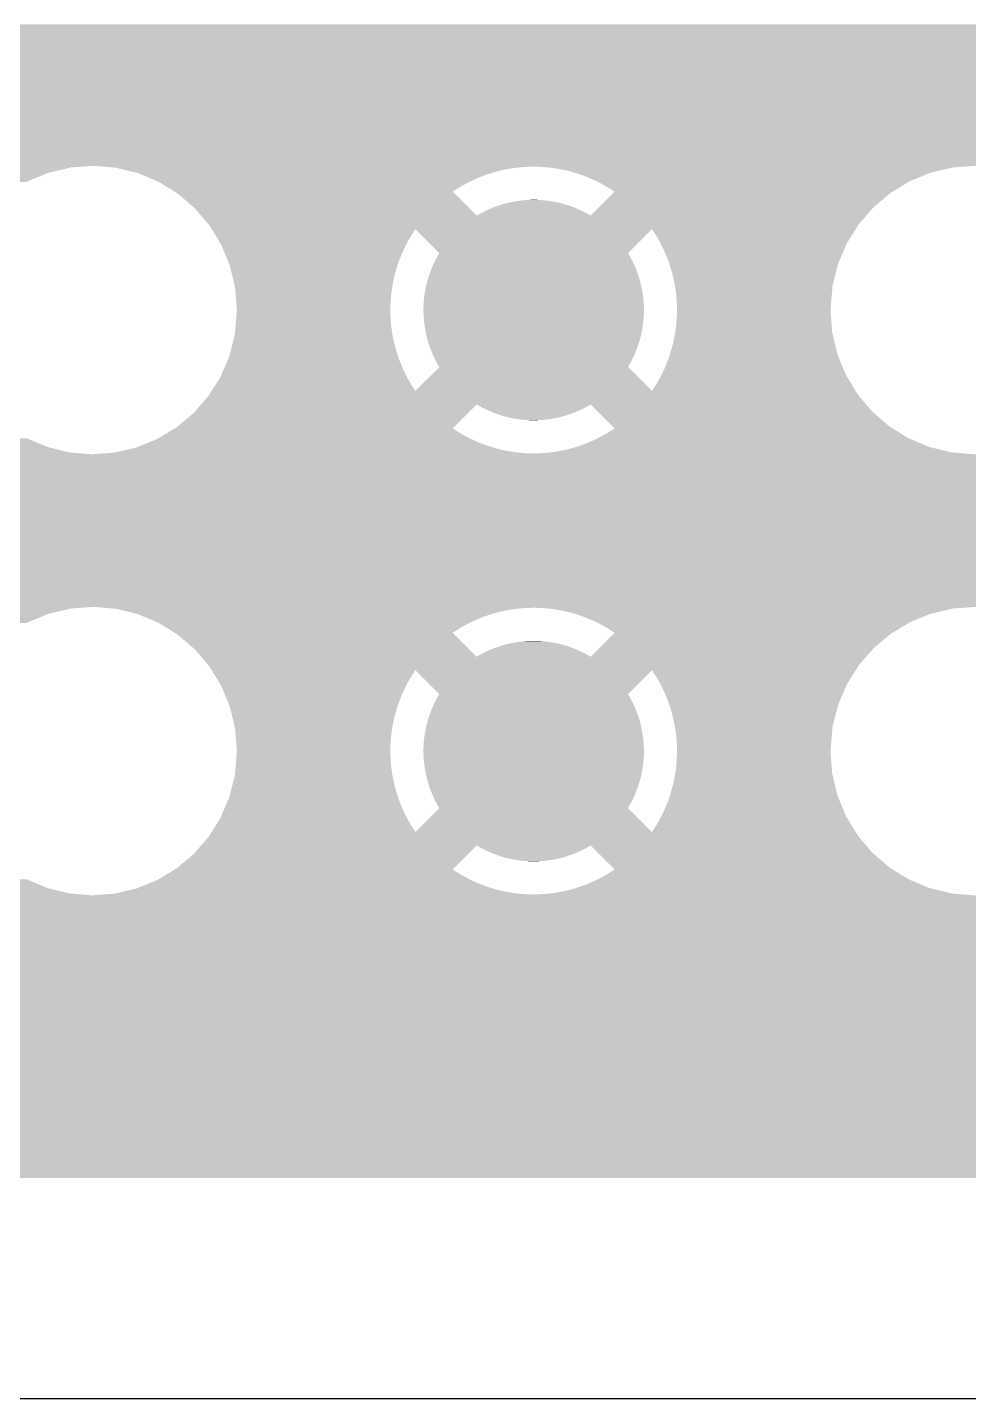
# Model space of a CAD drawing. Extents: x 295 to 953, y 10 to 290.
# Drawn here: x 709.39 to 723.48, y 71 to 91.53 of the extents above; entities that cross this region are included whole.
import ezdxf

# ---------------------------------------------------------------- set-up
doc = ezdxf.new("R2010")
doc.units = 0
doc.header["$LTSCALE"] = 5
doc.header["$MEASUREMENT"] = 0
doc.layers.add('GND1', color=7, linetype='CONTINUOUS')

msp = doc.modelspace()

# ---------------------------------------------------------------- linework, layer by layer
at = {"layer": 'GND1'}
msp.add_line((529.277, 71), (763.276, 71), dxfattribs=at)
for points in [[(524.78, 91.485), (524.78, 91.575), (756.065, 91.485), (756.076, 91.575)], [(524.78, 91.395), (524.78, 91.485), (756.059, 91.395), (756.065, 91.485)], [(524.78, 91.304), (524.78, 91.395), (756.059, 91.304), (756.059, 91.395)], [(524.78, 91.214), (524.78, 91.304), (756.063, 91.214), (756.059, 91.304)], [(524.78, 91.123), (524.78, 91.214), (756.073, 91.123), (756.063, 91.214)], [(524.78, 91.034), (524.78, 91.123), (756.089, 91.034), (756.073, 91.123)], [(524.78, 90.945), (524.78, 91.034), (756.109, 90.945), (756.089, 91.034)], [(524.78, 90.858), (524.78, 90.945), (756.135, 90.858), (756.109, 90.945)], [(524.78, 90.773), (524.78, 90.858), (756.165, 90.773), (756.135, 90.858)], [(524.78, 90.689), (524.78, 90.773), (756.201, 90.689), (756.165, 90.773)], [(524.78, 90.608), (524.78, 90.689), (756.241, 90.608), (756.201, 90.689)], [(524.78, 90.529), (524.78, 90.608), (756.286, 90.529), (756.241, 90.608)], [(524.78, 90.453), (524.78, 90.529), (756.335, 90.453), (756.286, 90.529)], [(524.78, 90.438), (524.78, 90.453), (756.346, 90.438), (756.335, 90.453)], [(524.78, 90.35), (524.78, 90.438), (759.974, 90.35), (759.974, 90.438)], [(524.78, 90.198), (524.78, 90.35), (756.843, 90.198), (756.996, 90.35)], [(641.571, 90.169), (641.235, 90.198), (756.815, 90.169), (756.843, 90.198)], [(641.899, 90.089), (641.571, 90.169), (756.734, 90.089), (756.815, 90.169)], [(641.945, 90.069), (641.899, 90.089), (756.715, 90.069), (756.734, 90.089)], [(642.065, 90.019), (641.945, 90.069), (756.79, 90.019), (756.715, 90.069)], [(642.174, 89.973), (642.065, 90.019), (756.868, 89.973), (756.79, 90.019)], [(642.21, 89.958), (642.174, 89.973), (756.898, 89.958), (756.868, 89.973)], [(642.252, 89.932), (642.21, 89.958), (756.949, 89.932), (756.898, 89.958)], [(642.311, 89.895), (642.252, 89.932), (757.032, 89.895), (756.949, 89.932)], [(642.362, 89.864), (642.311, 89.895), (757.117, 89.864), (757.032, 89.895)], [(642.405, 89.837), (642.362, 89.864), (757.204, 89.837), (757.117, 89.864)], [(642.44, 89.816), (642.405, 89.837), (757.292, 89.816), (757.204, 89.837)], [(642.466, 89.8), (642.44, 89.816), (757.382, 89.8), (757.292, 89.816)], [(642.484, 89.789), (642.466, 89.8), (757.472, 89.789), (757.382, 89.8)], [(642.494, 89.783), (642.484, 89.789), (757.562, 89.783), (757.472, 89.789)], [(642.495, 89.782), (642.494, 89.783), (757.653, 89.782), (757.562, 89.783)], [(642.497, 89.781), (642.495, 89.782), (759.974, 89.781), (759.974, 89.782)], [(642.711, 89.596), (642.497, 89.781), (759.974, 89.596), (759.974, 89.781)], [(679.339, 89.59), (679.249, 89.596), (759.974, 89.59), (759.974, 89.596)], [(679.429, 89.579), (679.339, 89.59), (759.974, 89.579), (759.974, 89.59)], [(679.519, 89.563), (679.429, 89.579), (759.974, 89.563), (759.974, 89.579)], [(679.607, 89.541), (679.519, 89.563), (759.974, 89.541), (759.974, 89.563)], [(679.694, 89.515), (679.607, 89.541), (759.974, 89.515), (759.974, 89.541)], [(679.779, 89.483), (679.694, 89.515), (759.974, 89.483), (759.974, 89.515)], [(679.836, 89.458), (679.779, 89.483), (759.974, 89.458), (759.974, 89.483)], [(704.061, 89.434), (703.775, 89.458), (710.042, 89.434), (710.379, 89.458)], [(704.111, 89.43), (704.061, 89.434), (710.024, 89.43), (710.042, 89.434)], [(704.405, 89.357), (704.111, 89.43), (709.713, 89.357), (710.024, 89.43)], [(704.439, 89.349), (704.405, 89.357), (709.693, 89.349), (709.713, 89.357)], [(704.721, 89.231), (704.439, 89.349), (709.4, 89.231), (709.693, 89.349)], [(710.534, 89.445), (710.379, 89.458), (723.404, 89.445), (723.587, 89.458)], [(710.56, 89.443), (710.534, 89.445), (716.872, 89.443), (716.978, 89.445)], [(710.648, 89.435), (710.56, 89.443), (716.766, 89.435), (716.872, 89.443)], [(710.715, 89.43), (710.648, 89.435), (716.719, 89.43), (716.766, 89.435)], [(710.744, 89.423), (710.715, 89.43), (716.66, 89.423), (716.719, 89.43)], [(710.817, 89.405), (710.744, 89.423), (716.555, 89.405), (716.66, 89.423)], [(710.911, 89.382), (710.817, 89.405), (716.451, 89.382), (716.555, 89.405)], [(711.026, 89.353), (710.911, 89.382), (716.349, 89.353), (716.451, 89.382)], [(711.043, 89.349), (711.026, 89.353), (716.336, 89.349), (716.349, 89.353)], [(711.112, 89.32), (711.043, 89.349), (716.247, 89.32), (716.336, 89.349)], [(711.203, 89.282), (711.112, 89.32), (716.148, 89.282), (716.247, 89.32)], [(717.085, 89.442), (716.978, 89.445), (723.361, 89.442), (723.404, 89.445)], [(717.186, 89.434), (717.085, 89.442), (723.25, 89.434), (723.361, 89.442)], [(717.191, 89.433), (717.186, 89.434), (723.248, 89.433), (723.25, 89.434)], [(717.297, 89.42), (717.191, 89.433), (723.19, 89.42), (723.248, 89.433)], [(717.401, 89.401), (717.297, 89.42), (723.109, 89.401), (723.19, 89.42)], [(717.505, 89.377), (717.401, 89.401), (723.005, 89.377), (723.109, 89.401)], [(717.574, 89.357), (717.505, 89.377), (722.921, 89.357), (723.005, 89.377)], [(717.608, 89.348), (717.574, 89.357), (722.898, 89.348), (722.921, 89.357)], [(717.708, 89.314), (717.608, 89.348), (722.813, 89.314), (722.898, 89.348)], [(717.807, 89.274), (717.708, 89.314), (722.716, 89.274), (722.813, 89.314)], [(704.75, 89.218), (704.721, 89.231), (709.38, 89.218), (709.4, 89.231)], [(711.306, 89.239), (711.203, 89.282), (716.051, 89.239), (716.148, 89.282)], [(711.354, 89.218), (711.306, 89.239), (716.011, 89.218), (716.051, 89.239)], [(711.399, 89.191), (711.354, 89.218), (715.956, 89.191), (716.011, 89.218)], [(711.484, 89.138), (711.399, 89.191), (715.863, 89.138), (715.956, 89.191)], [(711.577, 89.081), (711.484, 89.138), (715.773, 89.081), (715.863, 89.138)], [(717.904, 89.231), (717.807, 89.274), (722.608, 89.231), (722.716, 89.274)], [(717.904, 89.23), (717.904, 89.231), (722.608, 89.23), (722.608, 89.231)], [(717.999, 89.182), (717.904, 89.23), (722.527, 89.182), (722.608, 89.23)], [(718.091, 89.128), (717.999, 89.182), (722.438, 89.128), (722.527, 89.182)], [(718.18, 89.07), (718.091, 89.128), (722.342, 89.07), (722.438, 89.128)], [(711.593, 89.07), (711.577, 89.081), (715.758, 89.07), (715.773, 89.081)], [(711.641, 89.041), (711.593, 89.07), (715.787, 89.041), (715.758, 89.07)], [(711.897, 88.821), (711.641, 89.041), (716.007, 88.821), (715.787, 89.041)], [(716.546, 88.894), (716.562, 88.899), (717.394, 88.894), (717.374, 88.899)], [(716.562, 88.899), (716.637, 88.916), (717.374, 88.899), (717.303, 88.916)], [(716.637, 88.916), (716.653, 88.919), (717.303, 88.916), (717.282, 88.919)], [(716.653, 88.919), (716.73, 88.932), (717.282, 88.919), (717.211, 88.932)], [(716.73, 88.932), (716.746, 88.934), (717.211, 88.932), (717.189, 88.934)], [(716.746, 88.934), (716.824, 88.943), (717.189, 88.934), (717.118, 88.943)], [(716.824, 88.943), (716.838, 88.944), (717.118, 88.943), (717.093, 88.944)], [(716.838, 88.944), (716.921, 88.949), (717.093, 88.944), (717.025, 88.949)], [(716.921, 88.949), (716.932, 88.949), (717.025, 88.949), (716.932, 88.949)], [(717.95, 88.84), (718.167, 89.057), (722.061, 88.84), (722.319, 89.057)], [(718.167, 89.057), (718.18, 89.07), (722.319, 89.057), (722.342, 89.07)], [(711.989, 88.712), (711.897, 88.821), (716.116, 88.712), (716.007, 88.821)], [(712.097, 88.585), (711.989, 88.712), (721.839, 88.585), (721.949, 88.712)], [(716.116, 88.712), (716.132, 88.722), (717.822, 88.712), (717.806, 88.722)], [(716.132, 88.722), (716.198, 88.758), (717.806, 88.722), (717.741, 88.758)], [(716.198, 88.758), (716.214, 88.767), (717.741, 88.758), (717.724, 88.767)], [(716.214, 88.767), (716.282, 88.799), (717.724, 88.767), (717.657, 88.799)], [(716.282, 88.799), (716.298, 88.807), (717.657, 88.799), (717.639, 88.807)], [(716.298, 88.807), (716.368, 88.836), (717.639, 88.807), (717.571, 88.836)], [(716.368, 88.836), (716.384, 88.843), (717.571, 88.836), (717.553, 88.843)], [(716.384, 88.843), (716.456, 88.868), (717.553, 88.843), (717.483, 88.868)], [(716.456, 88.868), (716.473, 88.873), (717.483, 88.868), (717.464, 88.873)], [(716.473, 88.873), (716.546, 88.894), (717.464, 88.873), (717.394, 88.894)], [(717.822, 88.712), (717.95, 88.84), (721.949, 88.712), (722.061, 88.84)], [(712.115, 88.564), (712.097, 88.585), (721.825, 88.564), (721.839, 88.585)], [(712.148, 88.51), (712.115, 88.564), (721.792, 88.51), (721.825, 88.564)], [(712.203, 88.421), (712.148, 88.51), (715.14, 88.421), (715.197, 88.51)], [(715.556, 88.152), (715.197, 88.51), (718.383, 88.152), (718.741, 88.51)], [(718.804, 88.413), (718.741, 88.51), (721.731, 88.413), (721.792, 88.51)], [(712.259, 88.329), (712.203, 88.421), (715.086, 88.329), (715.14, 88.421)], [(712.291, 88.275), (712.259, 88.329), (715.059, 88.275), (715.086, 88.329)], [(718.857, 88.32), (718.804, 88.413), (721.673, 88.32), (721.731, 88.413)], [(718.867, 88.3), (718.857, 88.32), (721.66, 88.3), (721.673, 88.32)], [(718.905, 88.226), (718.867, 88.3), (721.628, 88.226), (721.66, 88.3)], [(712.308, 88.234), (712.291, 88.275), (715.037, 88.234), (715.059, 88.275)], [(712.348, 88.137), (712.308, 88.234), (714.993, 88.137), (715.037, 88.234)], [(712.389, 88.038), (712.348, 88.137), (714.954, 88.038), (714.993, 88.137)], [(715.51, 88.07), (715.528, 88.103), (718.428, 88.07), (718.411, 88.103)], [(715.528, 88.103), (715.556, 88.152), (718.411, 88.103), (718.383, 88.152)], [(718.949, 88.128), (718.905, 88.226), (721.586, 88.128), (721.628, 88.226)], [(718.987, 88.029), (718.949, 88.128), (721.544, 88.029), (721.586, 88.128)], [(712.42, 87.963), (712.389, 88.038), (714.929, 87.963), (714.954, 88.038)], [(712.426, 87.937), (712.42, 87.963), (714.92, 87.937), (714.929, 87.963)], [(712.451, 87.835), (712.426, 87.937), (714.891, 87.835), (714.92, 87.937)], [(715.413, 87.848), (715.432, 87.901), (718.526, 87.848), (718.506, 87.901)], [(715.432, 87.901), (715.447, 87.936), (718.506, 87.901), (718.492, 87.936)], [(715.447, 87.936), (715.468, 87.987), (718.492, 87.936), (718.469, 87.987)], [(715.468, 87.987), (715.485, 88.021), (718.469, 87.987), (718.454, 88.021)], [(715.485, 88.021), (715.51, 88.07), (718.454, 88.021), (718.428, 88.07)], [(719.001, 87.989), (718.987, 88.029), (721.527, 87.989), (721.544, 88.029)], [(719.021, 87.928), (719.001, 87.989), (721.512, 87.928), (721.527, 87.989)], [(719.05, 87.826), (719.021, 87.928), (721.486, 87.826), (721.512, 87.928)], [(712.475, 87.731), (712.451, 87.835), (714.867, 87.731), (714.891, 87.835)], [(712.498, 87.635), (712.475, 87.731), (714.85, 87.635), (714.867, 87.731)], [(715.352, 87.632), (715.361, 87.669), (718.585, 87.632), (718.578, 87.669)], [(715.361, 87.669), (715.374, 87.723), (718.578, 87.669), (718.564, 87.723)], [(715.374, 87.723), (715.384, 87.759), (718.564, 87.723), (718.555, 87.759)], [(715.384, 87.759), (715.4, 87.813), (718.555, 87.759), (718.537, 87.813)], [(715.4, 87.813), (715.413, 87.848), (718.537, 87.813), (718.526, 87.848)], [(719.073, 87.722), (719.05, 87.826), (721.46, 87.722), (721.486, 87.826)], [(719.084, 87.662), (719.073, 87.722), (721.444, 87.662), (721.46, 87.722)], [(712.499, 87.626), (712.498, 87.635), (714.848, 87.626), (714.85, 87.635)], [(712.507, 87.521), (712.499, 87.626), (714.834, 87.521), (714.848, 87.626)], [(712.516, 87.414), (712.507, 87.521), (714.826, 87.414), (714.834, 87.521)], [(715.325, 87.448), (715.329, 87.485), (718.613, 87.448), (718.61, 87.485)], [(715.329, 87.485), (715.336, 87.541), (718.61, 87.485), (718.602, 87.541)], [(715.336, 87.541), (715.343, 87.578), (718.602, 87.541), (718.596, 87.578)], [(715.343, 87.578), (715.352, 87.632), (718.596, 87.578), (718.585, 87.632)], [(719.092, 87.617), (719.084, 87.662), (721.441, 87.617), (721.444, 87.662)], [(719.105, 87.511), (719.092, 87.617), (721.432, 87.511), (721.441, 87.617)], [(719.113, 87.405), (719.105, 87.511), (721.423, 87.405), (721.432, 87.511)], [(712.525, 87.299), (712.516, 87.414), (714.823, 87.299), (714.826, 87.414)], [(712.516, 87.192), (712.525, 87.299), (714.826, 87.192), (714.823, 87.299)], [(715.318, 87.299), (715.319, 87.355), (718.62, 87.299), (718.619, 87.355)], [(715.32, 87.243), (715.318, 87.299), (718.619, 87.243), (718.62, 87.299)], [(715.319, 87.355), (715.321, 87.392), (718.619, 87.355), (718.618, 87.392)], [(715.321, 87.392), (715.325, 87.448), (718.618, 87.392), (718.613, 87.448)], [(719.112, 87.183), (719.115, 87.299), (721.423, 87.183), (721.414, 87.299)], [(719.115, 87.299), (719.113, 87.405), (721.414, 87.299), (721.423, 87.405)], [(712.498, 86.98), (712.507, 87.086), (714.847, 86.98), (714.833, 87.086)], [(712.507, 87.086), (712.516, 87.192), (714.833, 87.086), (714.826, 87.192)], [(715.321, 87.205), (715.32, 87.243), (718.617, 87.205), (718.619, 87.243)], [(715.326, 87.15), (715.321, 87.205), (718.613, 87.15), (718.617, 87.205)], [(715.329, 87.112), (715.326, 87.15), (718.609, 87.112), (718.613, 87.15)], [(715.337, 87.057), (715.329, 87.112), (718.602, 87.057), (718.609, 87.112)], [(715.342, 87.02), (715.337, 87.057), (718.596, 87.02), (718.602, 87.057)], [(719.09, 86.971), (719.104, 87.077), (721.439, 86.971), (721.431, 87.077)], [(719.104, 87.077), (719.112, 87.183), (721.431, 87.077), (721.423, 87.183)], [(712.453, 86.772), (712.479, 86.876), (714.889, 86.772), (714.865, 86.876)], [(712.479, 86.876), (712.494, 86.935), (714.865, 86.876), (714.854, 86.935)], [(712.494, 86.935), (712.498, 86.98), (714.854, 86.935), (714.847, 86.98)], [(715.353, 86.965), (715.342, 87.02), (718.586, 86.965), (718.596, 87.02)], [(715.36, 86.928), (715.353, 86.965), (718.577, 86.928), (718.586, 86.965)], [(715.374, 86.874), (715.36, 86.928), (718.565, 86.874), (718.577, 86.928)], [(715.384, 86.838), (715.374, 86.874), (718.554, 86.838), (718.565, 86.874)], [(719.047, 86.763), (719.071, 86.866), (721.488, 86.763), (721.463, 86.866)], [(719.071, 86.866), (719.089, 86.962), (721.463, 86.866), (721.44, 86.962)], [(719.089, 86.962), (719.09, 86.971), (721.44, 86.962), (721.439, 86.971)], [(712.411, 86.608), (712.427, 86.669), (714.938, 86.608), (714.917, 86.669)], [(712.427, 86.669), (712.453, 86.772), (714.917, 86.669), (714.889, 86.772)], [(715.401, 86.784), (715.384, 86.838), (718.538, 86.784), (718.554, 86.838)], [(715.412, 86.749), (715.401, 86.784), (718.525, 86.749), (718.538, 86.784)], [(715.433, 86.697), (715.412, 86.749), (718.506, 86.697), (718.525, 86.749)], [(715.446, 86.662), (715.433, 86.697), (718.492, 86.662), (718.506, 86.697)], [(715.469, 86.611), (715.446, 86.662), (718.47, 86.611), (718.492, 86.662)], [(719.009, 86.634), (719.018, 86.66), (721.519, 86.634), (721.512, 86.66)], [(719.018, 86.66), (719.047, 86.763), (721.512, 86.66), (721.488, 86.763)], [(712.31, 86.372), (712.352, 86.469), (715.033, 86.372), (714.99, 86.469)], [(712.352, 86.469), (712.394, 86.568), (714.99, 86.469), (714.951, 86.568)], [(712.394, 86.568), (712.411, 86.608), (714.951, 86.568), (714.938, 86.608)], [(715.197, 86.087), (715.556, 86.445), (718.741, 86.087), (718.383, 86.445)], [(715.484, 86.577), (715.469, 86.611), (718.453, 86.577), (718.47, 86.611)], [(715.51, 86.527), (715.484, 86.577), (718.429, 86.527), (718.453, 86.577)], [(715.528, 86.494), (715.51, 86.527), (718.41, 86.494), (718.429, 86.527)], [(715.556, 86.446), (715.528, 86.494), (718.383, 86.446), (718.41, 86.494)], [(715.556, 86.445), (715.556, 86.446), (718.383, 86.445), (718.383, 86.446)], [(718.901, 86.363), (718.945, 86.46), (721.63, 86.363), (721.59, 86.46)], [(718.945, 86.46), (718.984, 86.559), (721.59, 86.46), (721.549, 86.559)], [(718.984, 86.559), (719.009, 86.634), (721.549, 86.559), (721.519, 86.634)], [(712.208, 86.185), (712.266, 86.277), (715.135, 86.185), (715.082, 86.277)], [(712.266, 86.277), (712.279, 86.298), (715.082, 86.277), (715.071, 86.298)], [(712.279, 86.298), (712.31, 86.372), (715.071, 86.298), (715.033, 86.372)], [(718.799, 86.177), (718.852, 86.269), (721.736, 86.177), (721.68, 86.269)], [(718.852, 86.269), (718.88, 86.322), (721.68, 86.269), (721.647, 86.322)], [(718.88, 86.322), (718.901, 86.363), (721.647, 86.322), (721.63, 86.363)], [(712.099, 86.012), (712.113, 86.034), (721.841, 86.012), (721.823, 86.034)], [(712.113, 86.034), (712.147, 86.087), (721.823, 86.034), (721.79, 86.087)], [(712.147, 86.087), (712.208, 86.185), (715.197, 86.087), (715.135, 86.185)], [(718.741, 86.087), (718.799, 86.177), (721.79, 86.087), (721.736, 86.177)], [(711.878, 85.757), (711.989, 85.885), (715.988, 85.757), (716.116, 85.885)], [(711.989, 85.885), (712.099, 86.012), (721.949, 85.885), (721.841, 86.012)], [(716.133, 85.876), (716.116, 85.885), (717.806, 85.876), (717.822, 85.885)], [(716.197, 85.839), (716.133, 85.876), (717.74, 85.839), (717.806, 85.876)], [(716.215, 85.831), (716.197, 85.839), (717.725, 85.831), (717.74, 85.839)], [(716.281, 85.798), (716.215, 85.831), (717.656, 85.798), (717.725, 85.831)], [(717.931, 85.776), (717.822, 85.885), (722.041, 85.776), (721.949, 85.885)], [(711.619, 85.541), (711.878, 85.757), (715.771, 85.541), (715.988, 85.757)], [(716.299, 85.79), (716.281, 85.798), (717.64, 85.79), (717.656, 85.798)], [(716.367, 85.761), (716.299, 85.79), (717.57, 85.761), (717.64, 85.79)], [(716.386, 85.755), (716.367, 85.761), (717.554, 85.755), (717.57, 85.761)], [(716.455, 85.73), (716.386, 85.755), (717.482, 85.73), (717.554, 85.755)], [(716.474, 85.724), (716.455, 85.73), (717.466, 85.724), (717.482, 85.73)], [(716.544, 85.703), (716.474, 85.724), (717.392, 85.703), (717.466, 85.724)], [(716.564, 85.699), (716.544, 85.703), (717.376, 85.699), (717.392, 85.703)], [(716.635, 85.682), (716.564, 85.699), (717.301, 85.682), (717.376, 85.699)], [(716.656, 85.678), (716.635, 85.682), (717.285, 85.678), (717.301, 85.682)], [(716.727, 85.665), (716.656, 85.678), (717.208, 85.665), (717.285, 85.678)], [(716.749, 85.663), (716.727, 85.665), (717.193, 85.663), (717.208, 85.665)], [(716.82, 85.654), (716.749, 85.663), (717.114, 85.654), (717.193, 85.663)], [(716.845, 85.653), (716.82, 85.654), (717.1, 85.653), (717.114, 85.654)], [(716.913, 85.649), (716.845, 85.653), (717.017, 85.649), (717.1, 85.653)], [(717.007, 85.648), (716.913, 85.649), (717.007, 85.648), (717.017, 85.649)], [(718.151, 85.556), (717.931, 85.776), (722.297, 85.556), (722.041, 85.776)], [(711.33, 85.367), (711.411, 85.416), (716.034, 85.367), (715.939, 85.416)], [(711.411, 85.416), (711.5, 85.469), (715.939, 85.416), (715.847, 85.469)], [(711.5, 85.469), (711.596, 85.527), (715.847, 85.469), (715.758, 85.527)], [(711.596, 85.527), (711.619, 85.541), (715.758, 85.527), (715.771, 85.541)], [(717.927, 85.379), (717.983, 85.407), (722.584, 85.379), (722.539, 85.407)], [(717.983, 85.407), (718.075, 85.459), (722.539, 85.407), (722.454, 85.459)], [(718.075, 85.459), (718.165, 85.516), (722.454, 85.459), (722.362, 85.516)], [(718.18, 85.527), (718.151, 85.556), (722.345, 85.527), (722.297, 85.556)], [(718.165, 85.516), (718.18, 85.527), (722.362, 85.516), (722.345, 85.527)], [(704.102, 85.168), (704.413, 85.24), (710.015, 85.168), (709.721, 85.24)], [(704.413, 85.24), (704.434, 85.248), (709.721, 85.24), (709.688, 85.248)], [(704.434, 85.248), (704.726, 85.367), (709.688, 85.248), (709.406, 85.367)], [(704.726, 85.367), (704.746, 85.379), (709.406, 85.367), (709.376, 85.379)], [(710.83, 85.196), (710.933, 85.22), (716.537, 85.196), (716.433, 85.22)], [(710.933, 85.22), (711.017, 85.24), (716.433, 85.22), (716.365, 85.24)], [(711.017, 85.24), (711.041, 85.25), (716.365, 85.24), (716.331, 85.25)], [(711.041, 85.25), (711.125, 85.284), (716.331, 85.25), (716.23, 85.284)], [(711.125, 85.284), (711.222, 85.323), (716.23, 85.284), (716.131, 85.323)], [(711.222, 85.323), (711.33, 85.367), (716.131, 85.323), (716.034, 85.367)], [(717.383, 85.193), (717.487, 85.216), (723.122, 85.193), (723.027, 85.216)], [(717.487, 85.216), (717.59, 85.244), (723.027, 85.216), (722.912, 85.244)], [(717.59, 85.244), (717.602, 85.248), (722.912, 85.244), (722.896, 85.248)], [(717.602, 85.248), (717.691, 85.277), (722.896, 85.248), (722.826, 85.277)], [(717.691, 85.277), (717.79, 85.316), (722.826, 85.277), (722.735, 85.316)], [(717.79, 85.316), (717.888, 85.359), (722.735, 85.316), (722.632, 85.359)], [(717.888, 85.359), (717.927, 85.379), (722.632, 85.359), (722.584, 85.379)], [(607.201, 84.971), (607.282, 85.011), (759.974, 84.971), (759.974, 85.011)], [(607.282, 85.011), (607.361, 85.056), (759.974, 85.011), (759.974, 85.056)], [(607.361, 85.056), (607.437, 85.106), (759.974, 85.056), (759.974, 85.106)], [(607.452, 85.116), (607.43, 85.139), (759.974, 85.116), (759.974, 85.139)], [(607.437, 85.106), (607.452, 85.116), (759.974, 85.106), (759.974, 85.116)], [(703.748, 85.139), (704.084, 85.163), (710.352, 85.139), (710.065, 85.163)], [(704.084, 85.163), (704.102, 85.168), (710.065, 85.163), (710.015, 85.168)], [(710.352, 85.139), (710.535, 85.152), (723.56, 85.139), (723.404, 85.152)], [(710.535, 85.152), (710.578, 85.155), (716.96, 85.152), (716.853, 85.155)], [(710.578, 85.155), (710.688, 85.163), (716.853, 85.155), (716.752, 85.163)], [(710.688, 85.163), (710.69, 85.164), (716.752, 85.163), (716.747, 85.164)], [(710.69, 85.164), (710.749, 85.178), (716.747, 85.164), (716.642, 85.178)], [(710.749, 85.178), (710.83, 85.196), (716.642, 85.178), (716.537, 85.196)], [(716.96, 85.152), (717.066, 85.155), (723.404, 85.152), (723.378, 85.155)], [(717.066, 85.155), (717.173, 85.162), (723.378, 85.155), (723.29, 85.162)], [(717.173, 85.162), (717.22, 85.168), (723.29, 85.162), (723.223, 85.168)], [(717.22, 85.168), (717.278, 85.175), (723.223, 85.168), (723.195, 85.175)], [(717.278, 85.175), (717.383, 85.193), (723.195, 85.175), (723.122, 85.193)], [(563.592, 84.719), (563.702, 84.829), (759.974, 84.719), (759.974, 84.829)], [(606.586, 84.829), (606.677, 84.834), (759.974, 84.829), (759.974, 84.834)], [(606.677, 84.834), (606.767, 84.844), (759.974, 84.834), (759.974, 84.844)], [(606.767, 84.844), (606.857, 84.859), (759.974, 84.844), (759.974, 84.859)], [(606.857, 84.859), (606.945, 84.88), (759.974, 84.859), (759.974, 84.88)], [(606.945, 84.88), (607.032, 84.905), (759.974, 84.88), (759.974, 84.905)], [(607.032, 84.905), (607.118, 84.936), (759.974, 84.905), (759.974, 84.936)], [(607.118, 84.936), (607.201, 84.971), (759.974, 84.936), (759.974, 84.971)], [(549.472, 84.608), (549.342, 84.719), (759.974, 84.608), (759.974, 84.719)], [(549.678, 84.365), (549.472, 84.608), (759.974, 84.365), (759.974, 84.608)], [(564.962, 84.29), (564.919, 84.365), (759.974, 84.29), (759.974, 84.365)], [(565.016, 84.189), (564.962, 84.29), (759.974, 84.189), (759.974, 84.29)], [(565.064, 84.085), (565.016, 84.189), (759.974, 84.085), (759.974, 84.189)], [(565.108, 83.98), (565.064, 84.085), (759.974, 83.98), (759.974, 84.085)], [(565.147, 83.872), (565.108, 83.98), (759.974, 83.872), (759.974, 83.98)], [(565.181, 83.763), (565.147, 83.872), (759.974, 83.763), (759.974, 83.872)], [(565.21, 83.652), (565.181, 83.763), (759.974, 83.652), (759.974, 83.763)], [(565.233, 83.54), (565.21, 83.652), (759.974, 83.54), (759.974, 83.652)], [(565.252, 83.427), (565.233, 83.54), (759.974, 83.427), (759.974, 83.54)], [(565.265, 83.314), (565.252, 83.427), (759.974, 83.314), (759.974, 83.427)], [(565.273, 83.2), (565.265, 83.314), (759.974, 83.2), (759.974, 83.314)], [(565.275, 83.085), (565.273, 83.2), (759.974, 83.085), (759.974, 83.2)], [(565.267, 82.885), (565.274, 82.999), (759.974, 82.885), (759.974, 82.999)], [(565.274, 82.999), (565.275, 83.085), (759.974, 82.999), (759.974, 83.085)], [(565.264, 82.854), (565.267, 82.885), (759.974, 82.854), (759.974, 82.885)], [(704.061, 82.83), (703.775, 82.854), (710.042, 82.83), (710.379, 82.854)], [(704.111, 82.826), (704.061, 82.83), (710.024, 82.826), (710.042, 82.83)], [(704.405, 82.753), (704.111, 82.826), (709.713, 82.753), (710.024, 82.826)], [(704.439, 82.745), (704.405, 82.753), (709.693, 82.745), (709.713, 82.753)], [(704.721, 82.627), (704.439, 82.745), (709.4, 82.627), (709.693, 82.745)], [(710.534, 82.841), (710.379, 82.854), (723.404, 82.841), (723.587, 82.854)], [(710.56, 82.839), (710.534, 82.841), (716.872, 82.839), (716.978, 82.841)], [(710.648, 82.831), (710.56, 82.839), (716.766, 82.831), (716.872, 82.839)], [(710.715, 82.826), (710.648, 82.831), (716.719, 82.826), (716.766, 82.831)], [(710.744, 82.819), (710.715, 82.826), (716.66, 82.819), (716.719, 82.826)], [(710.817, 82.801), (710.744, 82.819), (716.555, 82.801), (716.66, 82.819)], [(710.911, 82.778), (710.817, 82.801), (716.451, 82.778), (716.555, 82.801)], [(711.026, 82.749), (710.911, 82.778), (716.349, 82.749), (716.451, 82.778)], [(711.043, 82.745), (711.026, 82.749), (716.336, 82.745), (716.349, 82.749)], [(711.112, 82.716), (711.043, 82.745), (716.247, 82.716), (716.336, 82.745)], [(717.085, 82.838), (716.978, 82.841), (723.361, 82.838), (723.404, 82.841)], [(717.186, 82.83), (717.085, 82.838), (723.25, 82.83), (723.361, 82.838)], [(717.191, 82.829), (717.186, 82.83), (723.248, 82.829), (723.25, 82.83)], [(717.297, 82.816), (717.191, 82.829), (723.19, 82.816), (723.248, 82.829)], [(717.401, 82.797), (717.297, 82.816), (723.109, 82.797), (723.19, 82.816)], [(717.505, 82.773), (717.401, 82.797), (723.005, 82.773), (723.109, 82.797)], [(717.574, 82.753), (717.505, 82.773), (722.921, 82.753), (723.005, 82.773)], [(717.608, 82.744), (717.574, 82.753), (722.898, 82.744), (722.921, 82.753)], [(717.708, 82.71), (717.608, 82.744), (722.813, 82.71), (722.898, 82.744)], [(704.75, 82.614), (704.721, 82.627), (709.38, 82.614), (709.4, 82.627)], [(711.203, 82.678), (711.112, 82.716), (716.148, 82.678), (716.247, 82.716)], [(711.306, 82.635), (711.203, 82.678), (716.051, 82.635), (716.148, 82.678)], [(711.354, 82.614), (711.306, 82.635), (716.011, 82.614), (716.051, 82.635)], [(711.399, 82.587), (711.354, 82.614), (715.956, 82.587), (716.011, 82.614)], [(711.484, 82.534), (711.399, 82.587), (715.863, 82.534), (715.956, 82.587)], [(711.577, 82.477), (711.484, 82.534), (715.773, 82.477), (715.863, 82.534)], [(717.807, 82.67), (717.708, 82.71), (722.716, 82.67), (722.813, 82.71)], [(717.904, 82.627), (717.807, 82.67), (722.608, 82.627), (722.716, 82.67)], [(717.904, 82.626), (717.904, 82.627), (722.608, 82.626), (722.608, 82.627)], [(717.999, 82.578), (717.904, 82.626), (722.527, 82.578), (722.608, 82.626)], [(718.091, 82.524), (717.999, 82.578), (722.438, 82.524), (722.527, 82.578)], [(711.593, 82.466), (711.577, 82.477), (715.758, 82.466), (715.773, 82.477)], [(711.641, 82.437), (711.593, 82.466), (715.787, 82.437), (715.758, 82.466)], [(711.897, 82.217), (711.641, 82.437), (716.007, 82.217), (715.787, 82.437)], [(716.653, 82.315), (716.73, 82.328), (717.282, 82.315), (717.211, 82.328)], [(716.73, 82.328), (716.746, 82.33), (717.211, 82.328), (717.189, 82.33)], [(716.746, 82.33), (716.824, 82.339), (717.189, 82.33), (717.118, 82.339)], [(716.824, 82.339), (716.838, 82.34), (717.118, 82.339), (717.093, 82.34)], [(716.838, 82.34), (716.921, 82.345), (717.093, 82.34), (717.025, 82.345)], [(716.921, 82.345), (716.932, 82.345), (717.025, 82.345), (716.932, 82.345)], [(717.95, 82.236), (718.167, 82.453), (722.061, 82.236), (722.319, 82.453)], [(718.18, 82.466), (718.091, 82.524), (722.342, 82.466), (722.438, 82.524)], [(718.167, 82.453), (718.18, 82.466), (722.319, 82.453), (722.342, 82.466)], [(711.989, 82.108), (711.897, 82.217), (716.116, 82.108), (716.007, 82.217)], [(716.132, 82.118), (716.198, 82.154), (717.806, 82.118), (717.741, 82.154)], [(716.198, 82.154), (716.214, 82.163), (717.741, 82.154), (717.724, 82.163)], [(716.214, 82.163), (716.282, 82.195), (717.724, 82.163), (717.657, 82.195)], [(716.282, 82.195), (716.298, 82.203), (717.657, 82.195), (717.639, 82.203)], [(716.298, 82.203), (716.368, 82.232), (717.639, 82.203), (717.571, 82.232)], [(716.368, 82.232), (716.384, 82.239), (717.571, 82.232), (717.553, 82.239)], [(716.384, 82.239), (716.456, 82.264), (717.553, 82.239), (717.483, 82.264)], [(716.456, 82.264), (716.473, 82.269), (717.483, 82.264), (717.464, 82.269)], [(716.473, 82.269), (716.546, 82.29), (717.464, 82.269), (717.394, 82.29)], [(716.546, 82.29), (716.562, 82.295), (717.394, 82.29), (717.374, 82.295)], [(716.562, 82.295), (716.637, 82.312), (717.374, 82.295), (717.303, 82.312)], [(716.637, 82.312), (716.653, 82.315), (717.303, 82.312), (717.282, 82.315)], [(717.822, 82.108), (717.95, 82.236), (721.949, 82.108), (722.061, 82.236)], [(712.097, 81.981), (711.989, 82.108), (721.839, 81.981), (721.949, 82.108)], [(712.115, 81.96), (712.097, 81.981), (721.825, 81.96), (721.839, 81.981)], [(712.148, 81.906), (712.115, 81.96), (721.792, 81.906), (721.825, 81.96)], [(716.116, 82.108), (716.132, 82.118), (717.822, 82.108), (717.806, 82.118)], [(712.203, 81.817), (712.148, 81.906), (715.14, 81.817), (715.197, 81.906)], [(712.259, 81.725), (712.203, 81.817), (715.086, 81.725), (715.14, 81.817)], [(712.291, 81.671), (712.259, 81.725), (715.059, 81.671), (715.086, 81.725)], [(715.556, 81.548), (715.197, 81.906), (718.383, 81.548), (718.741, 81.906)], [(718.804, 81.809), (718.741, 81.906), (721.731, 81.809), (721.792, 81.906)], [(718.857, 81.716), (718.804, 81.809), (721.673, 81.716), (721.731, 81.809)], [(718.867, 81.696), (718.857, 81.716), (721.66, 81.696), (721.673, 81.716)], [(712.308, 81.63), (712.291, 81.671), (715.037, 81.63), (715.059, 81.671)], [(712.348, 81.533), (712.308, 81.63), (714.993, 81.533), (715.037, 81.63)], [(712.389, 81.434), (712.348, 81.533), (714.954, 81.434), (714.993, 81.533)], [(715.528, 81.499), (715.556, 81.548), (718.411, 81.499), (718.383, 81.548)], [(718.905, 81.622), (718.867, 81.696), (721.628, 81.622), (721.66, 81.696)], [(718.949, 81.524), (718.905, 81.622), (721.586, 81.524), (721.628, 81.622)], [(718.987, 81.425), (718.949, 81.524), (721.544, 81.425), (721.586, 81.524)], [(712.42, 81.359), (712.389, 81.434), (714.929, 81.359), (714.954, 81.434)], [(712.426, 81.333), (712.42, 81.359), (714.92, 81.333), (714.929, 81.359)], [(712.451, 81.231), (712.426, 81.333), (714.891, 81.231), (714.92, 81.333)], [(715.432, 81.297), (715.447, 81.332), (718.506, 81.297), (718.492, 81.332)], [(715.447, 81.332), (715.468, 81.383), (718.492, 81.332), (718.469, 81.383)], [(715.468, 81.383), (715.485, 81.417), (718.469, 81.383), (718.454, 81.417)], [(715.485, 81.417), (715.51, 81.466), (718.454, 81.417), (718.428, 81.466)], [(715.51, 81.466), (715.528, 81.499), (718.428, 81.466), (718.411, 81.499)], [(719.001, 81.385), (718.987, 81.425), (721.527, 81.385), (721.544, 81.425)], [(719.021, 81.324), (719.001, 81.385), (721.512, 81.324), (721.527, 81.385)], [(719.05, 81.222), (719.021, 81.324), (721.486, 81.222), (721.512, 81.324)], [(712.475, 81.127), (712.451, 81.231), (714.867, 81.127), (714.891, 81.231)], [(712.498, 81.031), (712.475, 81.127), (714.85, 81.031), (714.867, 81.127)], [(715.361, 81.065), (715.374, 81.119), (718.578, 81.065), (718.564, 81.119)], [(715.374, 81.119), (715.384, 81.155), (718.564, 81.119), (718.555, 81.155)], [(715.384, 81.155), (715.4, 81.209), (718.555, 81.155), (718.537, 81.209)], [(715.4, 81.209), (715.413, 81.244), (718.537, 81.209), (718.526, 81.244)], [(715.413, 81.244), (715.432, 81.297), (718.526, 81.244), (718.506, 81.297)], [(719.073, 81.118), (719.05, 81.222), (721.46, 81.118), (721.486, 81.222)], [(719.084, 81.058), (719.073, 81.118), (721.444, 81.058), (721.46, 81.118)], [(712.499, 81.022), (712.498, 81.031), (714.848, 81.022), (714.85, 81.031)], [(712.507, 80.917), (712.499, 81.022), (714.834, 80.917), (714.848, 81.022)], [(712.516, 80.81), (712.507, 80.917), (714.826, 80.81), (714.834, 80.917)], [(715.329, 80.881), (715.336, 80.937), (718.61, 80.881), (718.602, 80.937)], [(715.336, 80.937), (715.343, 80.974), (718.602, 80.937), (718.596, 80.974)], [(715.343, 80.974), (715.352, 81.028), (718.596, 80.974), (718.585, 81.028)], [(715.352, 81.028), (715.361, 81.065), (718.585, 81.028), (718.578, 81.065)], [(719.092, 81.013), (719.084, 81.058), (721.441, 81.013), (721.444, 81.058)], [(719.105, 80.907), (719.092, 81.013), (721.432, 80.907), (721.441, 81.013)], [(719.113, 80.801), (719.105, 80.907), (721.423, 80.801), (721.432, 80.907)], [(712.525, 80.695), (712.516, 80.81), (714.823, 80.695), (714.826, 80.81)], [(712.516, 80.588), (712.525, 80.695), (714.826, 80.588), (714.823, 80.695)], [(715.318, 80.695), (715.319, 80.751), (718.62, 80.695), (718.619, 80.751)], [(715.32, 80.639), (715.318, 80.695), (718.619, 80.639), (718.62, 80.695)], [(715.319, 80.751), (715.321, 80.788), (718.619, 80.751), (718.618, 80.788)], [(715.321, 80.788), (715.325, 80.844), (718.618, 80.788), (718.613, 80.844)], [(715.325, 80.844), (715.329, 80.881), (718.613, 80.844), (718.61, 80.881)], [(719.112, 80.579), (719.115, 80.695), (721.423, 80.579), (721.414, 80.695)], [(719.115, 80.695), (719.113, 80.801), (721.414, 80.695), (721.423, 80.801)], [(712.498, 80.376), (712.507, 80.482), (714.847, 80.376), (714.833, 80.482)], [(712.507, 80.482), (712.516, 80.588), (714.833, 80.482), (714.826, 80.588)], [(715.321, 80.601), (715.32, 80.639), (718.617, 80.601), (718.619, 80.639)], [(715.326, 80.546), (715.321, 80.601), (718.613, 80.546), (718.617, 80.601)], [(715.329, 80.508), (715.326, 80.546), (718.609, 80.508), (718.613, 80.546)], [(715.337, 80.453), (715.329, 80.508), (718.602, 80.453), (718.609, 80.508)], [(719.104, 80.473), (719.112, 80.579), (721.431, 80.473), (721.423, 80.579)], [(712.479, 80.272), (712.494, 80.331), (714.865, 80.272), (714.854, 80.331)], [(712.494, 80.331), (712.498, 80.376), (714.854, 80.331), (714.847, 80.376)], [(715.342, 80.416), (715.337, 80.453), (718.596, 80.416), (718.602, 80.453)], [(715.353, 80.361), (715.342, 80.416), (718.586, 80.361), (718.596, 80.416)], [(715.36, 80.324), (715.353, 80.361), (718.577, 80.324), (718.586, 80.361)], [(715.374, 80.27), (715.36, 80.324), (718.565, 80.27), (718.577, 80.324)], [(719.071, 80.262), (719.089, 80.358), (721.463, 80.262), (721.44, 80.358)], [(719.089, 80.358), (719.09, 80.367), (721.44, 80.358), (721.439, 80.367)], [(719.09, 80.367), (719.104, 80.473), (721.439, 80.367), (721.431, 80.473)], [(712.427, 80.065), (712.453, 80.168), (714.917, 80.065), (714.889, 80.168)], [(712.453, 80.168), (712.479, 80.272), (714.889, 80.168), (714.865, 80.272)], [(715.384, 80.234), (715.374, 80.27), (718.554, 80.234), (718.565, 80.27)], [(715.401, 80.18), (715.384, 80.234), (718.538, 80.18), (718.554, 80.234)], [(715.412, 80.145), (715.401, 80.18), (718.525, 80.145), (718.538, 80.18)], [(715.433, 80.093), (715.412, 80.145), (718.506, 80.093), (718.525, 80.145)], [(715.446, 80.058), (715.433, 80.093), (718.492, 80.058), (718.506, 80.093)], [(719.018, 80.056), (719.047, 80.159), (721.512, 80.056), (721.488, 80.159)], [(719.047, 80.159), (719.071, 80.262), (721.488, 80.159), (721.463, 80.262)], [(712.31, 79.768), (712.352, 79.865), (715.033, 79.768), (714.99, 79.865)], [(712.352, 79.865), (712.394, 79.964), (714.99, 79.865), (714.951, 79.964)], [(712.394, 79.964), (712.411, 80.004), (714.951, 79.964), (714.938, 80.004)], [(712.411, 80.004), (712.427, 80.065), (714.938, 80.004), (714.917, 80.065)], [(715.469, 80.007), (715.446, 80.058), (718.47, 80.007), (718.492, 80.058)], [(715.484, 79.973), (715.469, 80.007), (718.453, 79.973), (718.47, 80.007)], [(715.51, 79.923), (715.484, 79.973), (718.429, 79.923), (718.453, 79.973)], [(715.528, 79.89), (715.51, 79.923), (718.41, 79.89), (718.429, 79.923)], [(715.556, 79.842), (715.528, 79.89), (718.383, 79.842), (718.41, 79.89)], [(718.945, 79.856), (718.984, 79.955), (721.59, 79.856), (721.549, 79.955)], [(718.984, 79.955), (719.009, 80.03), (721.549, 79.955), (721.519, 80.03)], [(719.009, 80.03), (719.018, 80.056), (721.519, 80.03), (721.512, 80.056)], [(712.208, 79.581), (712.266, 79.673), (715.135, 79.581), (715.082, 79.673)], [(712.266, 79.673), (712.279, 79.694), (715.082, 79.673), (715.071, 79.694)], [(712.279, 79.694), (712.31, 79.768), (715.071, 79.694), (715.033, 79.768)], [(715.197, 79.483), (715.556, 79.841), (718.741, 79.483), (718.383, 79.841)], [(715.556, 79.841), (715.556, 79.842), (718.383, 79.841), (718.383, 79.842)], [(718.799, 79.573), (718.852, 79.665), (721.736, 79.573), (721.68, 79.665)], [(718.852, 79.665), (718.88, 79.718), (721.68, 79.665), (721.647, 79.718)], [(718.88, 79.718), (718.901, 79.759), (721.647, 79.718), (721.63, 79.759)], [(718.901, 79.759), (718.945, 79.856), (721.63, 79.759), (721.59, 79.856)], [(712.113, 79.43), (712.147, 79.483), (721.823, 79.43), (721.79, 79.483)], [(712.147, 79.483), (712.208, 79.581), (715.197, 79.483), (715.135, 79.581)], [(718.741, 79.483), (718.799, 79.573), (721.79, 79.483), (721.736, 79.573)], [(711.878, 79.153), (711.989, 79.281), (715.988, 79.153), (716.116, 79.281)], [(711.989, 79.281), (712.099, 79.408), (721.949, 79.281), (721.841, 79.408)], [(712.099, 79.408), (712.113, 79.43), (721.841, 79.408), (721.823, 79.43)], [(716.133, 79.272), (716.116, 79.281), (717.806, 79.272), (717.822, 79.281)], [(716.197, 79.235), (716.133, 79.272), (717.74, 79.235), (717.806, 79.272)], [(717.931, 79.172), (717.822, 79.281), (722.041, 79.172), (721.949, 79.281)], [(711.619, 78.937), (711.878, 79.153), (715.771, 78.937), (715.988, 79.153)], [(716.215, 79.227), (716.197, 79.235), (717.725, 79.227), (717.74, 79.235)], [(716.281, 79.194), (716.215, 79.227), (717.656, 79.194), (717.725, 79.227)], [(716.299, 79.186), (716.281, 79.194), (717.64, 79.186), (717.656, 79.194)], [(716.367, 79.157), (716.299, 79.186), (717.57, 79.157), (717.64, 79.186)], [(716.386, 79.151), (716.367, 79.157), (717.554, 79.151), (717.57, 79.157)], [(716.455, 79.126), (716.386, 79.151), (717.482, 79.126), (717.554, 79.151)], [(716.474, 79.12), (716.455, 79.126), (717.466, 79.12), (717.482, 79.126)], [(716.544, 79.099), (716.474, 79.12), (717.392, 79.099), (717.466, 79.12)], [(716.564, 79.095), (716.544, 79.099), (717.376, 79.095), (717.392, 79.099)], [(716.635, 79.078), (716.564, 79.095), (717.301, 79.078), (717.376, 79.095)], [(716.656, 79.074), (716.635, 79.078), (717.285, 79.074), (717.301, 79.078)], [(716.727, 79.061), (716.656, 79.074), (717.208, 79.061), (717.285, 79.074)], [(716.749, 79.059), (716.727, 79.061), (717.193, 79.059), (717.208, 79.061)], [(716.82, 79.05), (716.749, 79.059), (717.114, 79.05), (717.193, 79.059)], [(716.845, 79.049), (716.82, 79.05), (717.1, 79.049), (717.114, 79.05)], [(716.913, 79.045), (716.845, 79.049), (717.017, 79.045), (717.1, 79.049)], [(717.007, 79.044), (716.913, 79.045), (717.007, 79.044), (717.017, 79.045)], [(718.151, 78.952), (717.931, 79.172), (722.297, 78.952), (722.041, 79.172)], [(711.411, 78.812), (711.5, 78.865), (715.939, 78.812), (715.847, 78.865)], [(711.5, 78.865), (711.596, 78.923), (715.847, 78.865), (715.758, 78.923)], [(711.596, 78.923), (711.619, 78.937), (715.758, 78.923), (715.771, 78.937)], [(717.983, 78.803), (718.075, 78.855), (722.539, 78.803), (722.454, 78.855)], [(718.075, 78.855), (718.165, 78.912), (722.454, 78.855), (722.362, 78.912)], [(718.18, 78.923), (718.151, 78.952), (722.345, 78.923), (722.297, 78.952)], [(718.165, 78.912), (718.18, 78.923), (722.362, 78.912), (722.345, 78.923)], [(704.102, 78.564), (704.413, 78.636), (710.015, 78.564), (709.721, 78.636)], [(704.413, 78.636), (704.434, 78.644), (709.721, 78.636), (709.688, 78.644)], [(704.434, 78.644), (704.726, 78.763), (709.688, 78.644), (709.406, 78.763)], [(704.726, 78.763), (704.746, 78.775), (709.406, 78.763), (709.376, 78.775)], [(710.933, 78.616), (711.017, 78.636), (716.433, 78.616), (716.365, 78.636)], [(711.017, 78.636), (711.041, 78.646), (716.365, 78.636), (716.331, 78.646)], [(711.041, 78.646), (711.125, 78.68), (716.331, 78.646), (716.23, 78.68)], [(711.125, 78.68), (711.222, 78.719), (716.23, 78.68), (716.131, 78.719)], [(711.222, 78.719), (711.33, 78.763), (716.131, 78.719), (716.034, 78.763)], [(711.33, 78.763), (711.411, 78.812), (716.034, 78.763), (715.939, 78.812)], [(717.487, 78.612), (717.59, 78.64), (723.027, 78.612), (722.912, 78.64)], [(717.59, 78.64), (717.602, 78.644), (722.912, 78.64), (722.896, 78.644)], [(717.602, 78.644), (717.691, 78.673), (722.896, 78.644), (722.826, 78.673)], [(717.691, 78.673), (717.79, 78.712), (722.826, 78.673), (722.735, 78.712)], [(717.79, 78.712), (717.888, 78.755), (722.735, 78.712), (722.632, 78.755)], [(717.888, 78.755), (717.927, 78.775), (722.632, 78.755), (722.584, 78.775)], [(717.927, 78.775), (717.983, 78.803), (722.584, 78.775), (722.539, 78.803)], [(691.443, 78.367), (691.532, 78.457), (756.076, 78.367), (756.092, 78.457)], [(691.532, 78.457), (691.611, 78.535), (756.092, 78.457), (756.111, 78.535)], [(703.748, 78.535), (704.084, 78.559), (710.352, 78.535), (710.065, 78.559)], [(704.084, 78.559), (704.102, 78.564), (710.065, 78.559), (710.015, 78.564)], [(710.352, 78.535), (710.535, 78.548), (723.56, 78.535), (723.404, 78.548)], [(710.535, 78.548), (710.578, 78.551), (716.96, 78.548), (716.853, 78.551)], [(710.578, 78.551), (710.688, 78.559), (716.853, 78.551), (716.752, 78.559)], [(710.688, 78.559), (710.69, 78.56), (716.752, 78.559), (716.747, 78.56)], [(710.69, 78.56), (710.749, 78.574), (716.747, 78.56), (716.642, 78.574)], [(710.749, 78.574), (710.83, 78.592), (716.642, 78.574), (716.537, 78.592)], [(710.83, 78.592), (710.933, 78.616), (716.537, 78.592), (716.433, 78.616)], [(716.96, 78.548), (717.066, 78.551), (723.404, 78.548), (723.378, 78.551)], [(717.066, 78.551), (717.173, 78.558), (723.378, 78.551), (723.29, 78.558)], [(717.173, 78.558), (717.22, 78.564), (723.29, 78.558), (723.223, 78.564)], [(717.22, 78.564), (717.278, 78.571), (723.223, 78.564), (723.195, 78.571)], [(717.278, 78.571), (717.383, 78.589), (723.195, 78.571), (723.122, 78.589)], [(717.383, 78.589), (717.487, 78.612), (723.122, 78.589), (723.027, 78.612)], [(635.343, 78.277), (635.341, 78.297), (756.065, 78.277), (756.067, 78.297)], [(635.348, 78.223), (635.343, 78.277), (756.062, 78.223), (756.065, 78.277)], [(635.348, 78.209), (635.348, 78.223), (756.061, 78.209), (756.062, 78.223)], [(691.373, 78.297), (691.443, 78.367), (756.067, 78.297), (756.076, 78.367)], [(692.037, 78.187), (692.022, 78.209), (756.059, 78.187), (756.061, 78.209)], [(692.053, 78.164), (692.037, 78.187), (756.059, 78.164), (756.059, 78.187)], [(692.095, 78.096), (692.053, 78.164), (756.059, 78.096), (756.059, 78.164)], [(692.101, 78.087), (692.095, 78.096), (756.059, 78.087), (756.059, 78.096)], [(692.144, 78.007), (692.101, 78.087), (756.063, 78.007), (756.059, 78.087)], [(692.144, 78.006), (692.144, 78.007), (756.063, 78.006), (756.063, 78.007)], [(692.182, 77.925), (692.144, 78.006), (756.072, 77.925), (756.063, 78.006)], [(692.186, 77.915), (692.182, 77.925), (756.073, 77.915), (756.072, 77.925)], [(692.216, 77.84), (692.186, 77.915), (756.086, 77.84), (756.073, 77.915)], [(692.22, 77.826), (692.216, 77.84), (756.089, 77.826), (756.086, 77.84)], [(692.244, 77.754), (692.22, 77.826), (756.105, 77.754), (756.089, 77.826)], [(692.249, 77.737), (692.244, 77.754), (756.109, 77.737), (756.105, 77.754)], [(692.268, 77.667), (692.249, 77.737), (756.13, 77.667), (756.109, 77.737)], [(692.271, 77.65), (692.268, 77.667), (756.135, 77.65), (756.13, 77.667)], [(692.286, 77.578), (692.271, 77.65), (756.161, 77.578), (756.135, 77.65)], [(692.288, 77.565), (692.286, 77.578), (756.165, 77.565), (756.161, 77.578)], [(692.299, 77.488), (692.288, 77.565), (756.198, 77.488), (756.165, 77.565)], [(692.3, 77.481), (692.299, 77.488), (756.201, 77.481), (756.198, 77.488)], [(692.307, 77.4), (692.3, 77.481), (756.241, 77.4), (756.201, 77.481)], [(692.307, 77.397), (692.307, 77.4), (756.242, 77.397), (756.241, 77.4)], [(692.303, 77.162), (692.307, 77.23), (759.974, 77.162), (759.974, 77.23)], [(692.309, 77.321), (692.307, 77.397), (756.286, 77.321), (756.242, 77.397)], [(692.307, 77.23), (692.308, 77.245), (756.346, 77.23), (756.335, 77.245)], [(692.308, 77.245), (692.309, 77.252), (756.335, 77.245), (756.331, 77.252)], [(692.31, 77.307), (692.309, 77.321), (756.295, 77.307), (756.286, 77.321)], [(692.309, 77.252), (692.31, 77.307), (756.331, 77.252), (756.295, 77.307)], [(692.276, 76.982), (692.292, 77.072), (756.836, 76.982), (756.925, 77.072)], [(692.292, 77.072), (692.301, 77.142), (756.925, 77.072), (756.996, 77.142)], [(692.301, 77.142), (692.303, 77.162), (759.974, 77.142), (759.974, 77.162)], [(692.212, 76.765), (692.228, 76.808), (756.868, 76.765), (756.796, 76.808)], [(692.228, 76.808), (692.229, 76.811), (756.796, 76.808), (756.79, 76.811)], [(692.229, 76.811), (692.244, 76.861), (756.79, 76.811), (756.715, 76.861)], [(692.244, 76.861), (692.254, 76.894), (756.715, 76.861), (756.748, 76.894)], [(692.254, 76.894), (692.276, 76.982), (756.748, 76.894), (756.836, 76.982)], [(692.127, 76.575), (692.13, 76.581), (757.562, 76.575), (757.472, 76.581)], [(692.13, 76.581), (692.135, 76.592), (757.472, 76.581), (757.382, 76.592)], [(692.135, 76.592), (692.144, 76.608), (757.382, 76.592), (757.292, 76.608)], [(692.144, 76.608), (692.155, 76.629), (757.292, 76.608), (757.204, 76.629)], [(692.155, 76.629), (692.16, 76.639), (757.204, 76.629), (757.172, 76.639)], [(692.16, 76.639), (692.167, 76.656), (757.172, 76.639), (757.117, 76.656)], [(692.167, 76.656), (692.181, 76.687), (757.117, 76.656), (757.032, 76.687)], [(692.181, 76.687), (692.196, 76.722), (757.032, 76.687), (756.953, 76.722)], [(692.196, 76.722), (692.197, 76.724), (756.953, 76.722), (756.949, 76.724)], [(692.197, 76.724), (692.212, 76.765), (756.949, 76.724), (756.868, 76.765)], [(536.974, 76.317), (537.057, 76.405), (759.974, 76.317), (759.974, 76.405)], [(692.022, 76.405), (692.073, 76.48), (759.974, 76.405), (759.974, 76.48)], [(692.073, 76.48), (692.118, 76.559), (759.974, 76.48), (759.974, 76.559)], [(692.118, 76.559), (692.126, 76.574), (759.974, 76.559), (759.974, 76.574)], [(692.126, 76.574), (692.127, 76.575), (757.653, 76.574), (757.562, 76.575)], [(691.653, 76.036), (691.373, 76.317), (759.974, 76.036), (759.974, 76.317)], [(691.483, 75.931), (691.562, 75.976), (759.974, 75.931), (759.974, 75.976)], [(691.562, 75.976), (691.638, 76.025), (759.974, 75.976), (759.974, 76.025)], [(691.638, 76.025), (691.653, 76.036), (759.974, 76.025), (759.974, 76.036)], [(690.878, 75.753), (690.968, 75.763), (759.974, 75.753), (759.974, 75.763)], [(690.968, 75.763), (691.058, 75.779), (759.974, 75.763), (759.974, 75.779)], [(691.058, 75.779), (691.146, 75.799), (759.974, 75.779), (759.974, 75.799)], [(691.146, 75.799), (691.233, 75.825), (759.974, 75.799), (759.974, 75.825)], [(691.233, 75.825), (691.319, 75.855), (759.974, 75.825), (759.974, 75.855)], [(691.319, 75.855), (691.402, 75.891), (759.974, 75.855), (759.974, 75.891)], [(691.402, 75.891), (691.483, 75.931), (759.974, 75.891), (759.974, 75.931)], [(535.958, 75.464), (536.335, 75.749), (759.974, 75.464), (759.974, 75.749)], [(690.787, 75.749), (690.878, 75.753), (759.974, 75.749), (759.974, 75.753)], [(535.436, 75.136), (535.958, 75.464), (759.974, 75.136), (759.974, 75.464)], [(534.887, 74.854), (535.436, 75.136), (759.974, 74.854), (759.974, 75.136)], [(534.316, 74.621), (534.887, 74.854), (759.974, 74.621), (759.974, 74.854)], [(533.728, 74.436), (534.316, 74.621), (759.974, 74.436), (759.974, 74.621)], [(533.126, 74.303), (533.728, 74.436), (759.974, 74.303), (759.974, 74.436)], [(533.126, 74.302), (533.125, 74.303), (759.974, 74.302), (759.974, 74.303)]]:
    msp.add_solid(points, dxfattribs=at)

doc.saveas('drawing.dxf')
